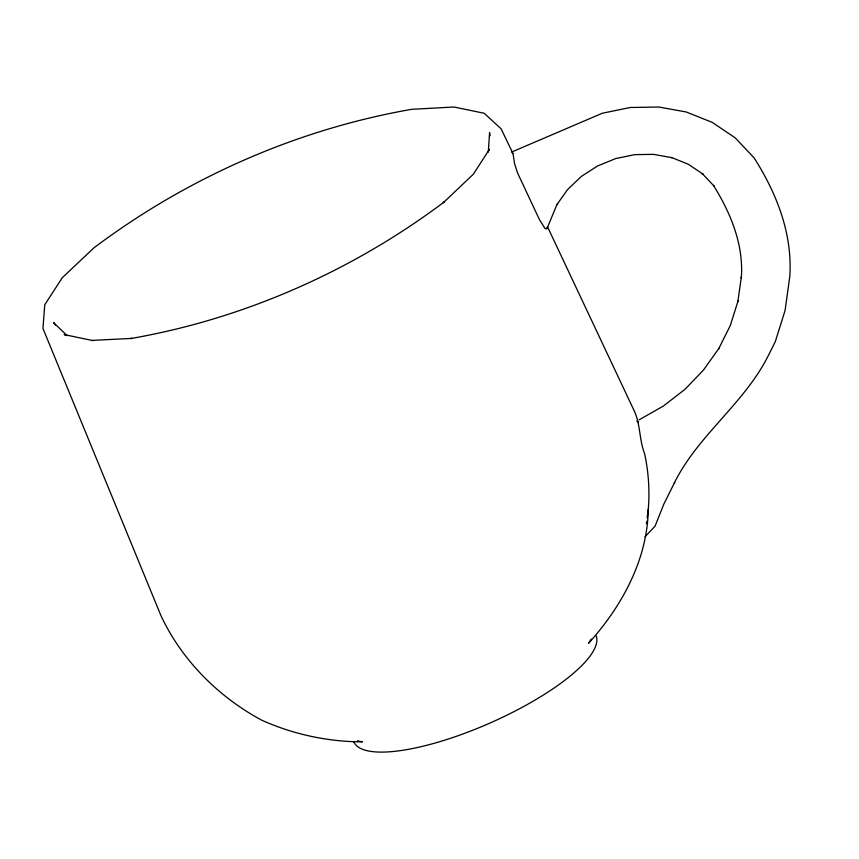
<?xml version="1.0" encoding="UTF-8"?>
<svg xmlns="http://www.w3.org/2000/svg" width="859" height="859" viewBox="0 0 859 859"><rect width="100%" height="100%" fill="white"/><g stroke="black" fill="none" stroke-linecap="round" stroke-linejoin="round"><path stroke-width="1.29" d="M488.309 152.107L489.566 132.49L490.092 135.679M357.344 740.802L362.412 741.865C328.02 741.811 293.306 734.348 261.877 720.261C218.648 697.121 181.7 660.174 160.912 615.549L42.95 328.439L44.775 304.741L62.277 277.736L94.007 247.779C187.09 177.856 297.031 129.269 411.826 109.297L454.046 107.021L484.186 113.27L501.108 128.807L512.995 153.525L514.584 163.725L517.623 173.11L539.645 220.011L545.132 228.591L546.807 228.881L547.398 226.561L633.609 409.571C640.621 423.294 638.956 439.26 644.561 453.531A203.025 194.639 -20.6 0 1 648.298 509.129C647.493 559.853 621.766 606.54 588.49 643.359L591.228 639.117M647.181 517.773L648.298 509.129M646.408 523.7L646.709 521.402M547.129 228.322L557.029 204.335L556.686 204.957L567.52 189.624L581.35 176.428L597.488 166.023L615.645 158.582L634.78 154.631L653.592 154.362L672.049 157.691L671.416 157.465L688.295 164.23L703.049 174.162L702.265 173.615L714.194 186.22L713.496 185.437C730.719 213.139 743.765 244.6 741.338 277.844L741.338 276.845L737.849 301.788L738.053 300.897L730.365 325.411L718.672 348.808L719.004 348.196L703.542 369.971L685.074 389.256L663.288 406.114L639.171 419.804M488.696 150.593L489.501 149.23L473.309 174.237L443.308 202.724L444.167 201.972C352.373 270.929 243.945 318.85 130.751 338.543L131.921 338.403L91.945 340.411M644.991 536.789L655.073 526.138L663.878 504.04L674.659 482.35L674.315 482.983C697.938 435.223 743.83 403.88 767.892 356.442L775.312 341.592L785.094 310.421L789.775 276.609C792.728 233.949 776.665 193.296 754.105 157.873L735.272 137.912L712.272 122.397L686.212 111.981L658.81 107.031L630.162 107.504L602.245 113.27L511.91 151.936M93.341 340.701L64.135 334.57L65.703 334.903M636.852 421.06L638.42 422.134M512.071 152.752L512.995 153.525M67.099 335.644L53.494 322.501L55.491 325.046M596.135 635.81A132.243 37.56 -23.8 0 1 488.17 723.836A132.243 37.56 -23.8 0 1 353.704 741.457"/></g></svg>
